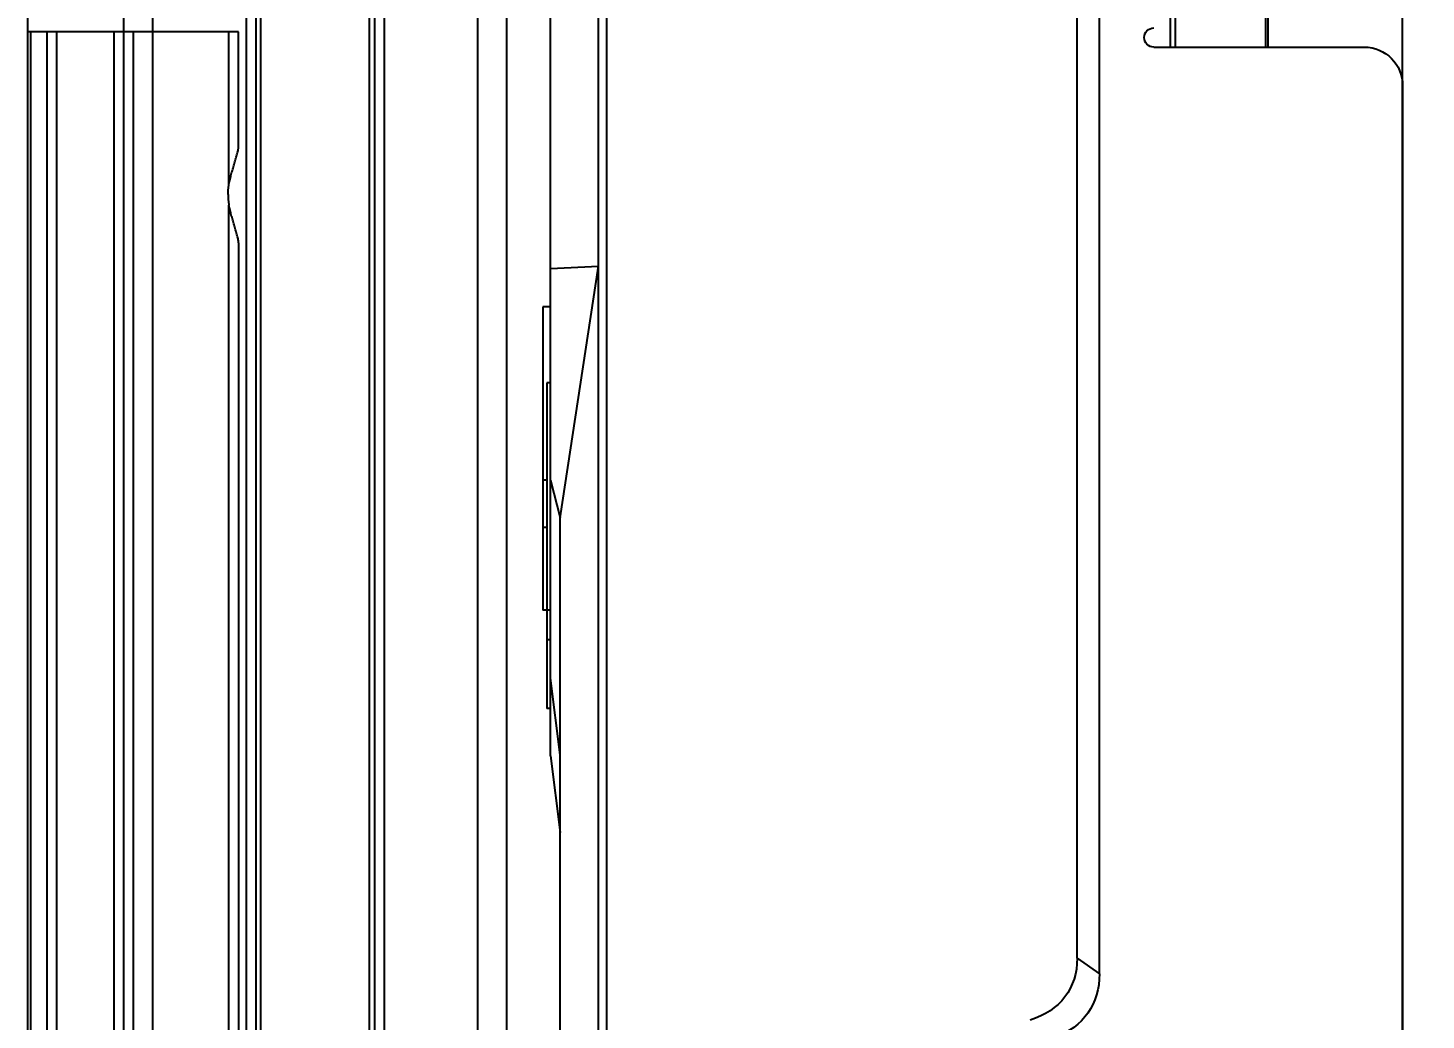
# Model space of a CAD drawing. Header units: millimetres. Extents: x 389 to 17466, y 310 to 5904.
# Drawn here: x 16010.8 to 16083.9, y 4926.3 to 4978.1 of the extents above; entities that cross this region are included whole.
import ezdxf

# ---------------------------------------------------------------- set-up
doc = ezdxf.new("R2010")
doc.units = ezdxf.units.MM
doc.layers.add('1', color=7, linetype='Continuous', true_color=0xffffff)
doc.styles.get("Standard").update_dxf_attribs({"font": 'arial.ttf'})
doc.dimstyles.new('DIMSTYLE_1', dxfattribs={"dimtxt": 30, "dimasz": 15.9375, "dimexe": 0.18, "dimexo": 0.0625, "dimgap": 4.28125, "dimtad": 2, "dimzin": 9, "dimdsep": 46, "dimtxsty": 'Standard', "dimcen": 0.09375, "dimclrd": 256, "dimclre": 256, "dimclrt": 256, "dimadec": 0, "dimazin": 0, "dimtfac": 1, "dimtofl": 0, "dimtmove": 0, "dimatfit": 3, "dimldrblk": '_FILLED', "dimfxl": 1, "dimtolj": 1, "dimtzin": 0, "dimarcsym": 0})

# ---------------------------------------------------------------- blocks, each defined once
blk = doc.blocks.new('A$C138409bd')
at = {"layer": '1', "color": 155, "linetype": 'Continuous'}
blk.add_line((13.94, 0.569), (13.94, 159.431), dxfattribs=at)
at = {"layer": '1'}
blk.add_line((13.94, 0.569), (13.94, 159.431), dxfattribs=at)
at = {"layer": '1', "color": 155, "linetype": 'Continuous'}
blk.add_open_spline([(13.94, 115.739), (13.951, 115.738), (13.963, 115.737)], degree=2, dxfattribs=at)
blk.add_open_spline([(13.94, 115.739), (13.951, 115.738), (13.963, 115.737)], degree=2, dxfattribs=at)
at = {"layer": '1'}
blk.add_open_spline([(13.94, 115.739), (13.951, 115.738), (13.963, 115.737)], degree=2, dxfattribs=at)
blk.add_open_spline([(13.94, 115.739), (13.951, 115.738), (13.963, 115.737)], degree=2, dxfattribs=at)
blk = doc.blocks.new('A$C2f8b7123')
at = {"color": 7, "linetype": 'Continuous'}
for p, q in [((102.494, 61.155), (102.494, 464.913)), ((102.02, 252.273), (102.067, 457.505)), ((76.327, 396.132), (76.327, 448.273)), ((77.494, 396.949), (77.494, 447.455)), ((104.994, 407.5), (104.994, 447.017)), ((67.514, 444.5), (67.514, 446.839)), ((67.644, 444.5), (67.644, 446.216)), ((72.364, 444.5), (72.364, 446.216)), ((72.624, 444.5), (72.624, 446.216)), ((73.494, 444.5), (62.494, 444.5)), ((60.494, 442.5), (60.494, 321.641)), ((104.494, 419.93), (102.494, 433.066)), ((104.994, 432.947), (102.494, 433.066)), ((104.994, 430.942), (105.394, 430.942)), ((105.394, 430.942), (105.394, 415.11)), ((104.994, 426.971), (105.194, 426.971)), ((105.194, 426.971), (105.194, 409.973)), ((104.994, 421.898), (104.494, 419.93)), ((105.194, 421.888), (105.394, 421.888)), ((104.494, 15.334), (104.494, 419.93)), ((105.394, 419.45), (105.194, 419.45)), ((104.994, 415.11), (105.394, 415.11)), ((104.994, 413.566), (105.194, 413.566)), ((104.494, 407.565), (104.994, 411.565)), ((104.994, 409.973), (105.194, 409.973)), ((104.994, 407.5), (104.494, 403.5)), ((77.494, 396.949), (76.327, 396.132))]:
    blk.add_line(p, q, dxfattribs=at)
for centre, radius, start, end in [((73.494, 445), 0.5, 270, 90), ((62.494, 442.5), 2, 90, 180)]:
    blk.add_arc(centre, radius, start, end, dxfattribs=at)
for centre, major_axis, ratio, start_param, end_param in [((84.956, 399.698), (6.926, 4.628), 0.59997, 2.760313, 3.595539), ((83.398, 398.608), (6.463, 4.526), 0.633687, 2.72398, 3.559206)]:
    blk.add_ellipse(centre, major_axis=major_axis, ratio=ratio, start_param=start_param, end_param=end_param, dxfattribs=at)
blk = doc.blocks.new('adzb')
at = {"color": 7, "linetype": 'Continuous'}
blk.add_line((11160.958, 1228.757), (11160.958, 1633.354), dxfattribs=at)
at = {"xscale": -1}
for name, p in [('A$C2f8b7123', (11265.452, 1213.424)), ('A$C138409bd', (11218.898, 1534.424))]:
    blk.add_blockref(name, p, dxfattribs=at)
blk = doc.blocks.new('*U27')
blk.add_blockref('adzb', (-11189.427912, -1457.923908))
blk = doc.blocks.new('*U28')
at = {"color": 0, "linetype": 'ByBlock', "lineweight": -2, "transparency": 16777216}
blk.add_blockref('*U27', (0, 2880), dxfattribs=at)
blk = doc.blocks.new('*D124')
at = {"lineweight": -2, "transparency": 16777216}
for p, q in [((16010.84, 4968.991), (16010.84, 5267.363)), ((16026.778, 5267.183), (16080.643, 5267.183)), ((16096.58, 4968.991), (16096.58, 5267.363))]:
    blk.add_line(p, q, dxfattribs=at)
at = {"transparency": 16777216}
for points in [[(16026.778, 5269.839), (16026.778, 5264.527), (16010.84, 5267.183)], [(16080.643, 5269.839), (16080.643, 5264.527), (16096.58, 5267.183)]]:
    blk.add_solid(points, dxfattribs=at)
at = {"layer": 'Defpoints', "color": 0, "transparency": 16777216}
for p in [(16096.58, 5267.183), (16010.84, 4968.928), (16096.58, 4968.928)]:
    blk.add_point(p, dxfattribs=at)
at = {"transparency": 16777216, "insert": (16053.71, 5303.831), "char_height": 50, "attachment_point": 5}
blk.add_mtext('\\A1;85.74 [3 3/8"]', dxfattribs=at)
blk = doc.blocks.new('_FILLED')
at = {"color": 0, "linetype": 'ByBlock'}
blk.add_solid([(0, 0), (-1, 0.2), (-1, -0.2)], dxfattribs=at)
blk = doc.blocks.new('AdZ C')
at = {"color": 114, "linetype": 'Continuous', "true_color": 0x139b48}
for p, q in [((11941.994, 1140.541), (12883.494, 1140.541)), ((12883.494, 1139.041), (11941.994, 1139.041)), ((12883.494, 1134.141), (11941.994, 1134.141)), ((12883.494, 1133.641), (11941.994, 1133.641)), ((11941.994, 1133.38), (12883.494, 1133.38)), ((11941.994, 1127.701), (12883.494, 1127.701)), ((12883.494, 1127.441), (11941.994, 1127.441)), ((12883.494, 1126.941), (11941.994, 1126.941)), ((11941.994, 1122.041), (12883.494, 1122.041)), ((12883.494, 1120.541), (11941.994, 1120.541))]:
    blk.add_line(p, q, dxfattribs=at)
blk = doc.blocks.new('sfxgcbhv')
at = {"color": 41, "linetype": 'Continuous', "true_color": 0xf4ee51}
for p, q in [((11052.547, 1131.178), (11052.547, 1210.178)), ((11063.547, 1210.178), (11052.547, 1210.178)), ((11052.694, 1131.178), (11052.694, 1210.178)), ((11053.547, 1131.178), (11053.547, 1210.178)), ((11054.047, 1131.178), (11054.047, 1210.178)), ((11057.047, 1131.178), (11057.047, 1210.178)), ((11057.547, 1131.178), (11057.547, 1210.178)), ((11058.047, 1210.178), (11058.047, 1131.178)), ((11063.047, 1202.228), (11063.047, 1210.178)), ((11063.547, 1204.198), (11063.547, 1210.178)), ((11063.047, 1140.228), (11063.047, 1201.128)), ((11063.547, 1199.157), (11063.547, 1142.198))]:
    blk.add_line(p, q, dxfattribs=at)
for points, knots in [([(11063.047, 1202.228), (11063.063, 1202.315), (11063.101, 1202.49), (11063.168, 1202.749), (11063.241, 1203.005), (11063.318, 1203.257), (11063.381, 1203.466), (11063.43, 1203.63), (11063.464, 1203.751), (11063.495, 1203.87), (11063.521, 1203.984), (11063.538, 1204.077), (11063.546, 1204.148), (11063.547, 1204.182), (11063.547, 1204.198)], [0, 0, 0, 0, 0.131479, 0.262842, 0.393774, 0.523759, 0.651926, 0.714896, 0.776761, 0.837104, 0.895252, 0.950174, 0.975914, 1, 1, 1, 1]), ([(11062.997, 1201.678), (11062.997, 1201.77), (11063.006, 1201.954), (11063.031, 1202.137), (11063.047, 1202.228)], [0, 0, 0, 0, 0.499997, 1, 1, 1, 1]), ([(11062.997, 1201.678), (11062.997, 1201.586), (11063.006, 1201.401), (11063.031, 1201.218), (11063.047, 1201.128)], [0, 0, 0, 0, 0.499998, 1, 1, 1, 1]), ([(11063.547, 1199.157), (11063.547, 1199.174), (11063.546, 1199.207), (11063.538, 1199.278), (11063.521, 1199.371), (11063.495, 1199.486), (11063.464, 1199.604), (11063.43, 1199.725), (11063.381, 1199.89), (11063.318, 1200.098), (11063.241, 1200.351), (11063.168, 1200.607), (11063.101, 1200.865), (11063.063, 1201.04), (11063.047, 1201.128)], [0, 0, 0, 0, 0.024086, 0.049827, 0.104752, 0.162901, 0.223244, 0.285109, 0.34808, 0.476246, 0.606231, 0.737162, 0.868522, 1, 1, 1, 1])]:
    blk.add_open_spline(points, degree=3, knots=knots, dxfattribs=at)

msp = doc.modelspace()

# ---------------------------------------------------------------- block references
for name, p in [('*U28', (16067.1102, 1897.1281)), ('sfxgcbhv', (4958.2928, 3767.7505))]:
    msp.add_blockref(name, p)
at = {"rotation": 90}
msp.add_blockref('AdZ C', (17156.3808, -7888.3656), dxfattribs=at)

# ---------------------------------------------------------------- dimensions: what is measured, and where the dimension line sits
dim = msp.add_linear_dim(base=(16096.5802, 5267.1831), p1=(16010.8402, 4968.9281), p2=(16096.5802, 4968.9281), dimstyle='DIMSTYLE_1', override={"dimtxt": 50})
dim.commit()
dim.dimension.update_dxf_attribs({"geometry": '*D124', "text_midpoint": (16053.7102, 5267.1831), "dimtype": 160})

doc.saveas('drawing.dxf')
